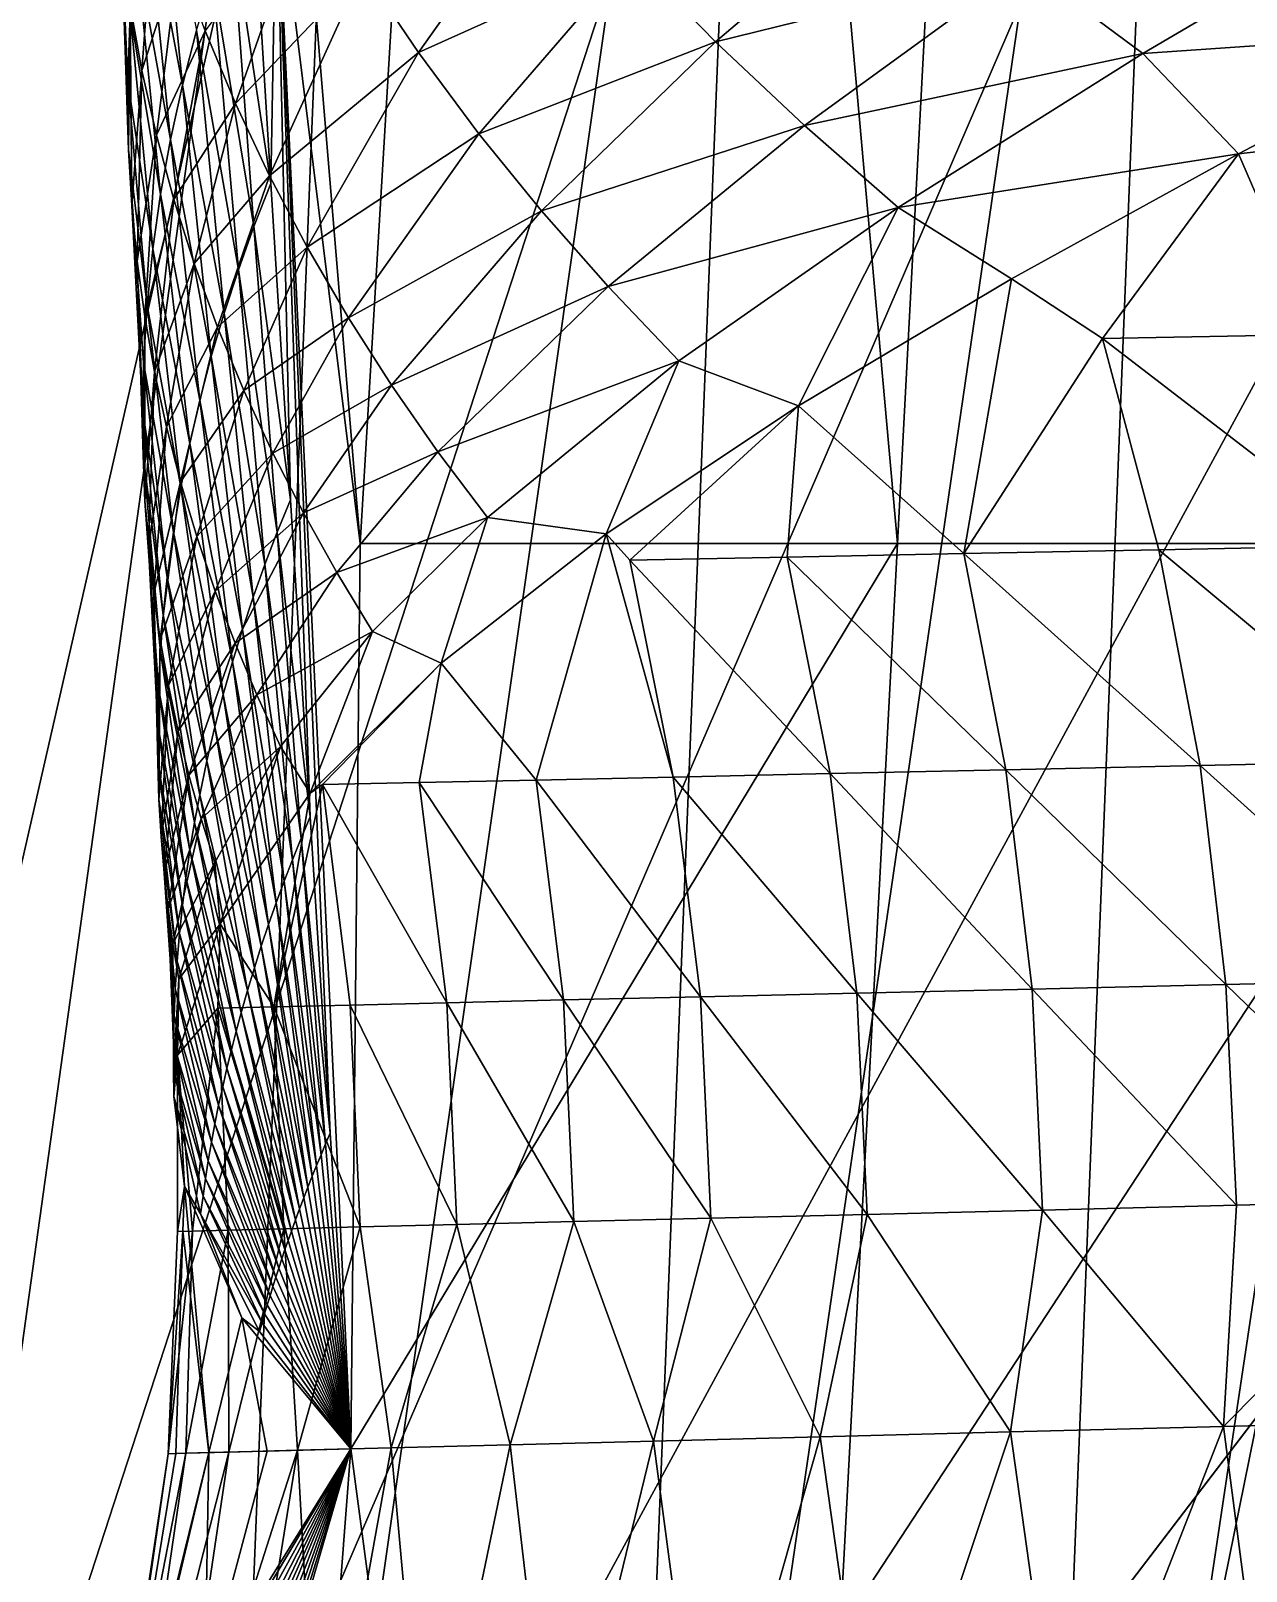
# Model space of a CAD drawing. Extents: x -53 to 3.8, y 0 to 88.2.
# Drawn here: x -45.78 to -44.886, y 12.47 to 13.603 of the extents above; entities that cross this region are included whole.
import ezdxf

# ---------------------------------------------------------------- set-up
doc = ezdxf.new("R2010")
doc.units = 0

msp = doc.modelspace()

# ---------------------------------------------------------------- linework, layer by layer
for points in [[(-45.38, 15.8717, 10.8239), (-45.5381, 13.2264, 11.0526), (-45.6277, 14.3007, 10.2354)], [(-45.5381, 13.2264, 11.0526), (-45.38, 15.8717, 10.8239), (-45.1428, 13.2264, 12.8948)], [(-45.1428, 13.2264, 12.8948), (-45.38, 15.8717, 10.8239), (-45.0031, 15.8717, 12.6278)], [(-45.0031, 15.8717, 12.6278), (-44.7475, 13.2264, 14.7369), (-45.1428, 13.2264, 12.8948)], [(-44.6262, 15.8717, 14.4318), (-44.7475, 13.2264, 14.7369), (-45.0031, 15.8717, 12.6278)], [(-45.9621, 15.7213), (-45.6309, 15.462), (-46.4943, 10.7043)], [(-46.4943, 10.7043), (-45.6309, 15.462), (-46.3078, 10.7126)], [(-45.6309, 15.462), (-45.2739, 15.2377), (-46.3078, 10.7126)], [(-46.3078, 10.7126), (-45.2739, 15.2377), (-44.8955, 15.051)], [(-44.8955, 15.051), (-44.5001, 14.904), (-46.3078, 10.7126)], [(-44.5001, 14.904), (-44.0915, 14.798), (-46.3078, 10.7126)], [(-46.3078, 10.7126), (-44.0915, 14.798), (-43.6745, 14.734)], [(-43.6745, 14.734), (-43.253, 14.7126), (-46.3078, 10.7126)], [(-46.3078, 10.7126), (-5.90286, 14.7126), (-2.82602, 10.7126)], [(-43.253, 14.7126), (-5.90286, 14.7126), (-46.3078, 10.7126)], [(-45.5379, 14.4258, 23.3155), (-45.9396, 11.5406, 23.282), (-45.6534, 11.5406, 23.7551)], [(-45.8242, 14.4258, 22.8472), (-45.9396, 11.5406, 23.282), (-45.5379, 14.4258, 23.3155)], [(-45.6534, 11.5406, 23.7551), (-45.2414, 14.4258, 23.7774), (-45.5379, 14.4258, 23.3155)], [(-45.3569, 11.5406, 24.2219), (-45.2414, 14.4258, 23.7774), (-45.6534, 11.5406, 23.7551)], [(-45.3569, 11.5406, 24.2219), (-44.9348, 14.4258, 24.2327), (-45.2414, 14.4258, 23.7774)], [(-45.0502, 11.5406, 24.682), (-44.9348, 14.4258, 24.2327), (-45.3569, 11.5406, 24.2219)], [(-44.6182, 14.4258, 24.6811), (-45.0502, 11.5406, 24.682), (-44.7333, 11.5406, 25.1353)], [(-44.9348, 14.4258, 24.2327), (-45.0502, 11.5406, 24.682), (-44.6182, 14.4258, 24.6811)], [(-45.6277, 14.3007, 10.2354), (-45.5381, 13.2264, 11.0526), (-45.5996, 13.7229, 10.5824)], [(-45.6689, 13.5635, 10.2227), (-45.697, 13.7133, 9.93532), (-45.6885, 13.7618, 10.0162)], [(-45.6689, 13.5635, 10.2227), (-45.6885, 13.7618, 10.0162), (-45.6585, 13.6036, 10.2904)], [(-45.709, 13.5662, 9.68855), (-45.7186, 13.7287, 9.43265), (-45.7072, 13.6165, 9.77304)], [(-45.7137, 13.67, 9.33532), (-45.7186, 13.7287, 9.43265), (-45.709, 13.5662, 9.68855)], [(-45.6181, 13.7234, 10.492), (-45.6038, 13.4912, 10.6463), (-45.6331, 13.6835, 10.4251)], [(-45.6038, 13.4912, 10.6463), (-45.6181, 13.7234, 10.492), (-45.5996, 13.7229, 10.5824)], [(-45.5894, 13.2584, 10.8002), (-45.6038, 13.4912, 10.6463), (-45.5996, 13.7229, 10.5824)], [(-45.5996, 13.7229, 10.5824), (-45.5381, 13.2264, 11.0526), (-45.5449, 12.5604, 11.2628)], [(-45.5601, 12.7927, 11.1081), (-45.5996, 13.7229, 10.5824), (-45.5449, 12.5604, 11.2628)], [(-45.5749, 13.0254, 10.954), (-45.5996, 13.7229, 10.5824), (-45.5601, 12.7927, 11.1081)], [(-45.5894, 13.2584, 10.8002), (-45.5996, 13.7229, 10.5824), (-45.5749, 13.0254, 10.954)], [(-45.4952, 13.5874, 8.0117), (-45.3979, 13.7251, 7.59289), (-45.5362, 13.6481, 8.10901)], [(-45.4952, 13.5874, 8.0117), (-45.3381, 13.6583, 7.48875), (-45.3979, 13.7251, 7.59289)], [(-45.6885, 13.7116, 8.89258), (-45.7073, 13.622, 9.2557), (-45.6987, 13.5743, 9.1762)], [(-45.6777, 13.5234, 10.1549), (-45.7032, 13.6649, 9.85426), (-45.697, 13.7133, 9.93532)], [(-45.6885, 13.7116, 8.89258), (-45.6987, 13.5743, 9.1762), (-45.6717, 13.6574, 8.80381)], [(-45.6777, 13.5234, 10.1549), (-45.697, 13.7133, 9.93532), (-45.6689, 13.5635, 10.2227)], [(-45.6298, 13.55, 8.62745), (-45.5736, 13.7095, 8.20727), (-45.6521, 13.6035, 8.71542)], [(-45.5362, 13.6481, 8.10901), (-45.5736, 13.7095, 8.20727), (-45.6298, 13.55, 8.62745)], [(-45.2766, 13.5953, 7.39021), (-45.132, 13.7182, 6.97404), (-45.3381, 13.6583, 7.48875)], [(-45.2766, 13.5953, 7.39021), (-45.0493, 13.6515, 6.87274), (-45.132, 13.7182, 6.97404)], [(-44.9622, 13.5868, 6.77385), (-44.7755, 13.6967, 6.38658), (-45.0493, 13.6515, 6.87274)], [(-44.9622, 13.5868, 6.77385), (-44.7198, 13.6034, 6.3877), (-44.7755, 13.6967, 6.38658)], [(-45.6162, 13.4594, 10.5925), (-45.6466, 13.6436, 10.3579), (-45.6331, 13.6835, 10.4251)], [(-45.6331, 13.6835, 10.4251), (-45.6038, 13.4912, 10.6463), (-45.6162, 13.4594, 10.5925)], [(-45.7084, 13.516, 9.60399), (-45.7137, 13.67, 9.33532), (-45.709, 13.5662, 9.68855)], [(-45.7073, 13.622, 9.2557), (-45.7137, 13.67, 9.33532), (-45.7084, 13.516, 9.60399)], [(-45.6849, 13.4832, 10.0868), (-45.7072, 13.6165, 9.77304), (-45.7032, 13.6649, 9.85426)], [(-45.6849, 13.4832, 10.0868), (-45.7032, 13.6649, 9.85426), (-45.6777, 13.5234, 10.1549)], [(-45.6717, 13.6574, 8.80381), (-45.6987, 13.5743, 9.1762), (-45.688, 13.5267, 9.09686)], [(-45.6717, 13.6574, 8.80381), (-45.688, 13.5267, 9.09686), (-45.6521, 13.6035, 8.71542)], [(-45.4508, 13.5277, 7.91544), (-45.3381, 13.6583, 7.48875), (-45.4952, 13.5874, 8.0117)], [(-45.4508, 13.5277, 7.91544), (-45.2766, 13.5953, 7.39021), (-45.3381, 13.6583, 7.48875)], [(-45.6277, 13.4276, 10.5385), (-45.6585, 13.6036, 10.2904), (-45.6466, 13.6436, 10.3579)], [(-45.6277, 13.4276, 10.5385), (-45.6466, 13.6436, 10.3579), (-45.6162, 13.4594, 10.5925)], [(-45.6048, 13.4969, 8.53999), (-45.5362, 13.6481, 8.10901), (-45.6298, 13.55, 8.62745)], [(-45.4952, 13.5874, 8.0117), (-45.5362, 13.6481, 8.10901), (-45.6048, 13.4969, 8.53999)], [(-45.2113, 13.5337, 7.29333), (-45.0493, 13.6515, 6.87274), (-45.2766, 13.5953, 7.39021)], [(-45.2113, 13.5337, 7.29333), (-44.9622, 13.5868, 6.77385), (-45.0493, 13.6515, 6.87274)], [(-45.7061, 13.475, 9.53476), (-45.7073, 13.622, 9.2557), (-45.7084, 13.516, 9.60399)], [(-45.6987, 13.5743, 9.1762), (-45.7073, 13.622, 9.2557), (-45.7061, 13.475, 9.53476)], [(-45.6906, 13.4431, 10.0187), (-45.709, 13.5662, 9.68855), (-45.7072, 13.6165, 9.77304)], [(-45.6906, 13.4431, 10.0187), (-45.7072, 13.6165, 9.77304), (-45.6849, 13.4832, 10.0868)], [(-45.6521, 13.6035, 8.71542), (-45.688, 13.5267, 9.09686), (-45.6751, 13.4794, 9.01771)], [(-45.6521, 13.6035, 8.71542), (-45.6751, 13.4794, 9.01771), (-45.6298, 13.55, 8.62745)], [(-45.6381, 13.3957, 10.4844), (-45.6689, 13.5635, 10.2227), (-45.6585, 13.6036, 10.2904)], [(-45.6381, 13.3957, 10.4844), (-45.6585, 13.6036, 10.2904), (-45.6277, 13.4276, 10.5385)], [(-44.8919, 13.5129, 6.72018), (-44.7198, 13.6034, 6.3877), (-44.9622, 13.5868, 6.77385)], [(-44.7198, 13.6034, 6.3877), (-44.8919, 13.5129, 6.72018), (-44.7127, 13.5335, 6.43578)], [(-45.5771, 13.4444, 8.45308), (-45.4952, 13.5874, 8.0117), (-45.6048, 13.4969, 8.53999)], [(-45.4508, 13.5277, 7.91544), (-45.4952, 13.5874, 8.0117), (-45.5771, 13.4444, 8.45308)], [(-45.4048, 13.4711, 7.82396), (-45.2766, 13.5953, 7.39021), (-45.4508, 13.5277, 7.91544)], [(-45.4048, 13.4711, 7.82396), (-45.2113, 13.5337, 7.29333), (-45.2766, 13.5953, 7.39021)], [(-45.1422, 13.4736, 7.19821), (-44.9622, 13.5868, 6.77385), (-45.2113, 13.5337, 7.29333)], [(-45.1422, 13.4736, 7.19821), (-44.8919, 13.5129, 6.72018), (-44.9622, 13.5868, 6.77385)], [(-45.7021, 13.4341, 9.46554), (-45.6987, 13.5743, 9.1762), (-45.7061, 13.475, 9.53476)], [(-45.688, 13.5267, 9.09686), (-45.6987, 13.5743, 9.1762), (-45.7021, 13.4341, 9.46554)], [(-45.6948, 13.4013, 9.94769), (-45.7084, 13.516, 9.60399), (-45.709, 13.5662, 9.68855)], [(-45.6948, 13.4013, 9.94769), (-45.709, 13.5662, 9.68855), (-45.6906, 13.4431, 10.0187)], [(-45.6476, 13.3638, 10.4301), (-45.6777, 13.5234, 10.1549), (-45.6689, 13.5635, 10.2227)], [(-45.6476, 13.3638, 10.4301), (-45.6689, 13.5635, 10.2227), (-45.6381, 13.3957, 10.4844)], [(-45.6298, 13.55, 8.62745), (-45.6751, 13.4794, 9.01771), (-45.6601, 13.4323, 8.93882)], [(-45.6298, 13.55, 8.62745), (-45.6601, 13.4323, 8.93882), (-45.6048, 13.4969, 8.53999)], [(-45.3557, 13.4154, 7.73361), (-45.2113, 13.5337, 7.29333), (-45.4048, 13.4711, 7.82396)], [(-45.3557, 13.4154, 7.73361), (-45.1422, 13.4736, 7.19821), (-45.2113, 13.5337, 7.29333)], [(-44.7127, 13.5335, 6.43578), (-44.8919, 13.5129, 6.72018), (-44.8342, 13.38, 6.72714)], [(-45.6966, 13.3933, 9.39638), (-45.688, 13.5267, 9.09686), (-45.7021, 13.4341, 9.46554)], [(-45.6751, 13.4794, 9.01771), (-45.688, 13.5267, 9.09686), (-45.6966, 13.3933, 9.39638)], [(-45.656, 13.3318, 10.3756), (-45.6849, 13.4832, 10.0868), (-45.6777, 13.5234, 10.1549)], [(-45.656, 13.3318, 10.3756), (-45.6777, 13.5234, 10.1549), (-45.6476, 13.3638, 10.4301)], [(-45.5467, 13.3923, 8.36679), (-45.4508, 13.5277, 7.91544), (-45.5771, 13.4444, 8.45308)], [(-45.4048, 13.4711, 7.82396), (-45.4508, 13.5277, 7.91544), (-45.5467, 13.3923, 8.36679)], [(-45.6974, 13.3596, 9.87663), (-45.7061, 13.475, 9.53476), (-45.7084, 13.516, 9.60399)], [(-45.6974, 13.3596, 9.87663), (-45.7084, 13.516, 9.60399), (-45.6948, 13.4013, 9.94769)], [(-45.0588, 13.4209, 7.08048), (-44.8919, 13.5129, 6.72018), (-45.1422, 13.4736, 7.19821)], [(-44.992, 13.3772, 6.99156), (-44.8919, 13.5129, 6.72018), (-45.0588, 13.4209, 7.08048)], [(-44.8919, 13.5129, 6.72018), (-44.992, 13.3772, 6.99156), (-44.8342, 13.38, 6.72714)], [(-45.6048, 13.4969, 8.53999), (-45.6601, 13.4323, 8.93882), (-45.643, 13.3855, 8.86021)], [(-45.6048, 13.4969, 8.53999), (-45.643, 13.3855, 8.86021), (-45.5771, 13.4444, 8.45308)], [(-45.6635, 13.2998, 10.321), (-45.6906, 13.4431, 10.0187), (-45.6849, 13.4832, 10.0868)], [(-45.6635, 13.2998, 10.321), (-45.6849, 13.4832, 10.0868), (-45.656, 13.3318, 10.3756)], [(-45.6162, 13.4594, 10.5925), (-45.6038, 13.4912, 10.6463), (-45.5894, 13.2584, 10.8002)], [(-45.6982, 13.3255, 9.81839), (-45.7021, 13.4341, 9.46554), (-45.7061, 13.475, 9.53476)], [(-45.6982, 13.3255, 9.81839), (-45.7061, 13.475, 9.53476), (-45.6974, 13.3596, 9.87663)], [(-45.6894, 13.3526, 9.3273), (-45.6751, 13.4794, 9.01771), (-45.6966, 13.3933, 9.39638)], [(-45.6601, 13.4323, 8.93882), (-45.6751, 13.4794, 9.01771), (-45.6894, 13.3526, 9.3273)], [(-45.3036, 13.3607, 7.64446), (-45.1422, 13.4736, 7.19821), (-45.3557, 13.4154, 7.73361)], [(-45.3036, 13.3607, 7.64446), (-45.2155, 13.3277, 7.46739), (-45.1422, 13.4736, 7.19821)], [(-45.2155, 13.3277, 7.46739), (-45.0588, 13.4209, 7.08048), (-45.1422, 13.4736, 7.19821)], [(-45.5151, 13.3428, 8.28447), (-45.4048, 13.4711, 7.82396), (-45.5467, 13.3923, 8.36679)], [(-45.3557, 13.4154, 7.73361), (-45.4048, 13.4711, 7.82396), (-45.5151, 13.3428, 8.28447)], [(-45.6277, 13.4276, 10.5385), (-45.6162, 13.4594, 10.5925), (-45.5991, 13.2346, 10.7598)], [(-45.5991, 13.2346, 10.7598), (-45.6162, 13.4594, 10.5925), (-45.5894, 13.2584, 10.8002)], [(-45.6699, 13.2678, 10.2663), (-45.6948, 13.4013, 9.94769), (-45.6906, 13.4431, 10.0187)], [(-45.6699, 13.2678, 10.2663), (-45.6906, 13.4431, 10.0187), (-45.6635, 13.2998, 10.321)], [(-45.5771, 13.4444, 8.45308), (-45.643, 13.3855, 8.86021), (-45.6237, 13.339, 8.78194)], [(-45.5771, 13.4444, 8.45308), (-45.6237, 13.339, 8.78194), (-45.5467, 13.3923, 8.36679)], [(-45.6978, 13.2914, 9.76014), (-45.6966, 13.3933, 9.39638), (-45.7021, 13.4341, 9.46554)], [(-45.6978, 13.2914, 9.76014), (-45.7021, 13.4341, 9.46554), (-45.6982, 13.3255, 9.81839)], [(-45.6806, 13.3121, 9.25833), (-45.6601, 13.4323, 8.93882), (-45.6894, 13.3526, 9.3273)], [(-45.643, 13.3855, 8.86021), (-45.6601, 13.4323, 8.93882), (-45.6806, 13.3121, 9.25833)], [(-45.6381, 13.3957, 10.4844), (-45.6277, 13.4276, 10.5385), (-45.6081, 13.2108, 10.7193)], [(-45.6081, 13.2108, 10.7193), (-45.6277, 13.4276, 10.5385), (-45.5991, 13.2346, 10.7598)], [(-45.481, 13.2938, 8.20284), (-45.3557, 13.4154, 7.73361), (-45.5151, 13.3428, 8.28447)], [(-45.3036, 13.3607, 7.64446), (-45.3557, 13.4154, 7.73361), (-45.481, 13.2938, 8.20284)], [(-45.0941, 13.2189, 7.28476), (-45.0588, 13.4209, 7.08048), (-45.2155, 13.3277, 7.46739)], [(-44.992, 13.3772, 6.99156), (-45.0588, 13.4209, 7.08048), (-45.0941, 13.2189, 7.28476)], [(-45.6964, 13.2574, 9.70187), (-45.6966, 13.3933, 9.39638), (-45.6978, 13.2914, 9.76014)], [(-45.6755, 13.2346, 10.2093), (-45.6974, 13.3596, 9.87663), (-45.6948, 13.4013, 9.94769)], [(-45.6964, 13.2574, 9.70187), (-45.6894, 13.3526, 9.3273), (-45.6966, 13.3933, 9.39638)], [(-45.6755, 13.2346, 10.2093), (-45.6948, 13.4013, 9.94769), (-45.6699, 13.2678, 10.2663)], [(-45.6476, 13.3638, 10.4301), (-45.6381, 13.3957, 10.4844), (-45.6167, 13.187, 10.6786)], [(-45.6167, 13.187, 10.6786), (-45.6381, 13.3957, 10.4844), (-45.6081, 13.2108, 10.7193)], [(-45.5467, 13.3923, 8.36679), (-45.6237, 13.339, 8.78194), (-45.6023, 13.2928, 8.70405)], [(-45.5467, 13.3923, 8.36679), (-45.6023, 13.2928, 8.70405), (-45.5151, 13.3428, 8.28447)], [(-45.6703, 13.2717, 9.18949), (-45.643, 13.3855, 8.86021), (-45.6806, 13.3121, 9.25833)], [(-45.6237, 13.339, 8.78194), (-45.643, 13.3855, 8.86021), (-45.6703, 13.2717, 9.18949)], [(-44.9506, 13.2218, 7.0151), (-44.992, 13.3772, 6.99156), (-45.0941, 13.2189, 7.28476)], [(-44.8342, 13.38, 6.72714), (-44.992, 13.3772, 6.99156), (-44.7938, 13.2249, 6.75284)], [(-44.992, 13.3772, 6.99156), (-44.9506, 13.2218, 7.0151), (-44.7938, 13.2249, 6.75284)], [(-45.68, 13.2013, 10.1523), (-45.6982, 13.3255, 9.81839), (-45.6974, 13.3596, 9.87663)], [(-45.68, 13.2013, 10.1523), (-45.6974, 13.3596, 9.87663), (-45.6755, 13.2346, 10.2093)], [(-45.656, 13.3318, 10.3756), (-45.6476, 13.3638, 10.4301), (-45.6246, 13.1631, 10.6379)], [(-45.6246, 13.1631, 10.6379), (-45.6476, 13.3638, 10.4301), (-45.6167, 13.187, 10.6786)], [(-45.4445, 13.2454, 8.12194), (-45.3036, 13.3607, 7.64446), (-45.481, 13.2938, 8.20284)], [(-45.4445, 13.2454, 8.12194), (-45.3571, 13.2335, 7.87968), (-45.3036, 13.3607, 7.64446)], [(-45.3571, 13.2335, 7.87968), (-45.2155, 13.3277, 7.46739), (-45.3036, 13.3607, 7.64446)], [(-45.6938, 13.2234, 9.64361), (-45.6894, 13.3526, 9.3273), (-45.6964, 13.2574, 9.70187)], [(-45.6938, 13.2234, 9.64361), (-45.6806, 13.3121, 9.25833), (-45.6894, 13.3526, 9.3273)], [(-45.6583, 13.2314, 9.12082), (-45.6237, 13.339, 8.78194), (-45.6703, 13.2717, 9.18949)], [(-45.6023, 13.2928, 8.70405), (-45.6237, 13.339, 8.78194), (-45.6583, 13.2314, 9.12082)], [(-45.5151, 13.3428, 8.28447), (-45.6023, 13.2928, 8.70405), (-45.5797, 13.2488, 8.62956)], [(-45.5151, 13.3428, 8.28447), (-45.5797, 13.2488, 8.62956), (-45.481, 13.2938, 8.20284)], [(-45.6829, 13.174, 10.1055), (-45.6978, 13.2914, 9.76014), (-45.6982, 13.3255, 9.81839)], [(-45.6829, 13.174, 10.1055), (-45.6982, 13.3255, 9.81839), (-45.68, 13.2013, 10.1523)], [(-45.6635, 13.2998, 10.321), (-45.656, 13.3318, 10.3756), (-45.632, 13.1392, 10.5971)], [(-45.632, 13.1392, 10.5971), (-45.656, 13.3318, 10.3756), (-45.6246, 13.1631, 10.6379)], [(-45.2155, 13.3277, 7.46739), (-45.3571, 13.2335, 7.87968), (-45.3397, 13.214, 7.84368)], [(-45.224, 13.2163, 7.56117), (-45.2155, 13.3277, 7.46739), (-45.3397, 13.214, 7.84368)], [(-45.0941, 13.2189, 7.28476), (-45.2155, 13.3277, 7.46739), (-45.224, 13.2163, 7.56117)], [(-45.69, 13.1895, 9.58537), (-45.6806, 13.3121, 9.25833), (-45.6938, 13.2234, 9.64361)], [(-45.69, 13.1895, 9.58537), (-45.6703, 13.2717, 9.18949), (-45.6806, 13.3121, 9.25833)], [(-45.685, 13.1468, 10.0587), (-45.6964, 13.2574, 9.70187), (-45.6978, 13.2914, 9.76014)], [(-45.685, 13.1468, 10.0587), (-45.6978, 13.2914, 9.76014), (-45.6829, 13.174, 10.1055)], [(-45.6699, 13.2678, 10.2663), (-45.6635, 13.2998, 10.321), (-45.6388, 13.1153, 10.5562)], [(-45.6388, 13.1153, 10.5562), (-45.6635, 13.2998, 10.321), (-45.632, 13.1392, 10.5971)], [(-45.6447, 13.1914, 9.05235), (-45.6023, 13.2928, 8.70405), (-45.6583, 13.2314, 9.12082)], [(-45.5797, 13.2488, 8.62956), (-45.6023, 13.2928, 8.70405), (-45.6447, 13.1914, 9.05235)], [(-45.481, 13.2938, 8.20284), (-45.5797, 13.2488, 8.62956), (-45.5553, 13.2051, 8.55549)], [(-45.481, 13.2938, 8.20284), (-45.5553, 13.2051, 8.55549), (-45.4445, 13.2454, 8.12194)], [(-45.6852, 13.1557, 9.52717), (-45.6703, 13.2717, 9.18949), (-45.69, 13.1895, 9.58537)], [(-45.6852, 13.1557, 9.52717), (-45.6583, 13.2314, 9.12082), (-45.6703, 13.2717, 9.18949)], [(-45.6755, 13.2346, 10.2093), (-45.6699, 13.2678, 10.2663), (-45.645, 13.0914, 10.5152)], [(-45.645, 13.0914, 10.5152), (-45.6699, 13.2678, 10.2663), (-45.6388, 13.1153, 10.5562)], [(-45.6864, 13.1196, 10.0119), (-45.6938, 13.2234, 9.64361), (-45.6964, 13.2574, 9.70187)], [(-45.6864, 13.1196, 10.0119), (-45.6964, 13.2574, 9.70187), (-45.685, 13.1468, 10.0587)], [(-45.5894, 13.2584, 10.8002), (-45.5749, 13.0254, 10.954), (-45.5991, 13.2346, 10.7598)], [(-45.6301, 13.1531, 8.98672), (-45.5797, 13.2488, 8.62956), (-45.6447, 13.1914, 9.05235)], [(-45.5553, 13.2051, 8.55549), (-45.5797, 13.2488, 8.62956), (-45.6301, 13.1531, 8.98672)], [(-45.4445, 13.2454, 8.12194), (-45.5553, 13.2051, 8.55549), (-45.5289, 13.1617, 8.48188)], [(-45.5289, 13.1617, 8.48188), (-45.4785, 13.1384, 8.31615), (-45.4445, 13.2454, 8.12194)], [(-45.4785, 13.1384, 8.31615), (-45.3571, 13.2335, 7.87968), (-45.4445, 13.2454, 8.12194)], [(-45.68, 13.2013, 10.1523), (-45.6755, 13.2346, 10.2093), (-45.6509, 13.0665, 10.4725)], [(-45.6509, 13.0665, 10.4725), (-45.6755, 13.2346, 10.2093), (-45.645, 13.0914, 10.5152)], [(-45.6081, 13.2108, 10.7193), (-45.5991, 13.2346, 10.7598), (-45.5815, 13.0096, 10.9271)], [(-45.5991, 13.2346, 10.7598), (-45.5749, 13.0254, 10.954), (-45.5815, 13.0096, 10.9271)], [(-45.4086, 13.0524, 8.1422), (-45.3571, 13.2335, 7.87968), (-45.4785, 13.1384, 8.31615)], [(-45.3077, 13.0546, 7.85593), (-45.3571, 13.2335, 7.87968), (-45.4086, 13.0524, 8.1422)], [(-45.3397, 13.214, 7.84368), (-45.3571, 13.2335, 7.87968), (-45.3077, 13.0546, 7.85593)], [(-45.687, 13.0924, 9.965), (-45.69, 13.1895, 9.58537), (-45.6938, 13.2234, 9.64361)], [(-45.687, 13.0924, 9.965), (-45.6938, 13.2234, 9.64361), (-45.6864, 13.1196, 10.0119)], [(-45.6792, 13.1219, 9.46903), (-45.6583, 13.2314, 9.12082), (-45.6852, 13.1557, 9.52717)], [(-45.6792, 13.1219, 9.46903), (-45.6447, 13.1914, 9.05235), (-45.6583, 13.2314, 9.12082)], [(-45.1428, 13.2264, 12.8948), (-45.2821, 10.5895, 13.1608), (-45.5449, 12.5604, 11.2628)], [(-45.5449, 12.5604, 11.2628), (-45.5381, 13.2264, 11.0526), (-45.1428, 13.2264, 12.8948)], [(-44.7475, 13.2264, 14.7369), (-45.2821, 10.5895, 13.1608), (-45.1428, 13.2264, 12.8948)], [(-44.8687, 10.5856, 15.0414), (-45.2821, 10.5895, 13.1608), (-44.7475, 13.2264, 14.7369)], [(-44.7938, 13.2249, 6.75284), (-44.9506, 13.2218, 7.0151), (-44.7642, 13.0664, 6.77169)], [(-45.6081, 13.2108, 10.7193), (-45.5879, 12.9938, 10.9002), (-45.6167, 13.187, 10.6786)], [(-45.5815, 13.0096, 10.9271), (-45.5879, 12.9938, 10.9002), (-45.6081, 13.2108, 10.7193)], [(-45.224, 13.2163, 7.56117), (-45.3397, 13.214, 7.84368), (-45.1924, 13.0571, 7.57509)], [(-45.1924, 13.0571, 7.57509), (-45.3397, 13.214, 7.84368), (-45.3077, 13.0546, 7.85593)], [(-45.0631, 13.0599, 7.30034), (-45.0941, 13.2189, 7.28476), (-45.224, 13.2163, 7.56117)], [(-45.0631, 13.0599, 7.30034), (-45.224, 13.2163, 7.56117), (-45.1924, 13.0571, 7.57509)], [(-45.0941, 13.2189, 7.28476), (-44.9202, 13.063, 7.03232), (-44.9506, 13.2218, 7.0151)], [(-44.9202, 13.063, 7.03232), (-45.0941, 13.2189, 7.28476), (-45.0631, 13.0599, 7.30034)], [(-44.9506, 13.2218, 7.0151), (-44.9202, 13.063, 7.03232), (-44.7642, 13.0664, 6.77169)], [(-45.6829, 13.174, 10.1055), (-45.68, 13.2013, 10.1523), (-45.6561, 13.0416, 10.4298)], [(-45.6561, 13.0416, 10.4298), (-45.68, 13.2013, 10.1523), (-45.6509, 13.0665, 10.4725)], [(-45.6141, 13.115, 8.92131), (-45.5553, 13.2051, 8.55549), (-45.6301, 13.1531, 8.98672)], [(-45.5289, 13.1617, 8.48188), (-45.5553, 13.2051, 8.55549), (-45.6141, 13.115, 8.92131)], [(-45.687, 13.0652, 9.91811), (-45.6852, 13.1557, 9.52717), (-45.69, 13.1895, 9.58537)], [(-45.687, 13.0652, 9.91811), (-45.69, 13.1895, 9.58537), (-45.687, 13.0924, 9.965)], [(-45.672, 13.0883, 9.41096), (-45.6447, 13.1914, 9.05235), (-45.6792, 13.1219, 9.46903)], [(-45.672, 13.0883, 9.41096), (-45.6301, 13.1531, 8.98672), (-45.6447, 13.1914, 9.05235)], [(-45.6167, 13.187, 10.6786), (-45.594, 12.9779, 10.8732), (-45.6246, 13.1631, 10.6379)], [(-45.5879, 12.9938, 10.9002), (-45.594, 12.9779, 10.8732), (-45.6167, 13.187, 10.6786)], [(-45.685, 13.1468, 10.0587), (-45.6829, 13.174, 10.1055), (-45.6599, 13.0212, 10.3948)], [(-45.6599, 13.0212, 10.3948), (-45.6829, 13.174, 10.1055), (-45.6561, 13.0416, 10.4298)], [(-45.6862, 13.038, 9.87122), (-45.6852, 13.1557, 9.52717), (-45.687, 13.0652, 9.91811)], [(-45.6862, 13.038, 9.87122), (-45.6792, 13.1219, 9.46903), (-45.6852, 13.1557, 9.52717)], [(-45.6246, 13.1631, 10.6379), (-45.5999, 12.962, 10.8461), (-45.632, 13.1392, 10.5971)], [(-45.594, 12.9779, 10.8732), (-45.5999, 12.962, 10.8461), (-45.6246, 13.1631, 10.6379)], [(-45.5966, 13.0771, 8.85617), (-45.5289, 13.1617, 8.48188), (-45.6141, 13.115, 8.92131)], [(-45.5966, 13.0771, 8.85617), (-45.5749, 13.0427, 8.77557), (-45.5289, 13.1617, 8.48188)], [(-45.5749, 13.0427, 8.77557), (-45.4785, 13.1384, 8.31615), (-45.5289, 13.1617, 8.48188)], [(-45.6864, 13.1196, 10.0119), (-45.685, 13.1468, 10.0587), (-45.6633, 13.0008, 10.3597)], [(-45.6633, 13.0008, 10.3597), (-45.685, 13.1468, 10.0587), (-45.6599, 13.0212, 10.3948)], [(-45.6641, 13.056, 9.35522), (-45.6301, 13.1531, 8.98672), (-45.672, 13.0883, 9.41096)], [(-45.6641, 13.056, 9.35522), (-45.6141, 13.115, 8.92131), (-45.6301, 13.1531, 8.98672)], [(-45.632, 13.1392, 10.5971), (-45.6055, 12.9461, 10.819), (-45.6388, 13.1153, 10.5562)], [(-45.5999, 12.962, 10.8461), (-45.6055, 12.9461, 10.819), (-45.632, 13.1392, 10.5971)], [(-45.4785, 13.1384, 8.31615), (-45.5749, 13.0427, 8.77557), (-45.5659, 13.049, 8.72818)], [(-45.4947, 13.0505, 8.43322), (-45.4785, 13.1384, 8.31615), (-45.5659, 13.049, 8.72818)], [(-45.4086, 13.0524, 8.1422), (-45.4785, 13.1384, 8.31615), (-45.4947, 13.0505, 8.43322)], [(-45.6846, 13.0109, 9.82432), (-45.6792, 13.1219, 9.46903), (-45.6862, 13.038, 9.87122)], [(-45.6846, 13.0109, 9.82432), (-45.672, 13.0883, 9.41096), (-45.6792, 13.1219, 9.46903)], [(-45.687, 13.0924, 9.965), (-45.6864, 13.1196, 10.0119), (-45.6663, 12.9804, 10.3246)], [(-45.6663, 12.9804, 10.3246), (-45.6864, 13.1196, 10.0119), (-45.6633, 13.0008, 10.3597)], [(-45.6551, 13.0239, 9.29957), (-45.6141, 13.115, 8.92131), (-45.6641, 13.056, 9.35522)], [(-45.6551, 13.0239, 9.29957), (-45.5966, 13.0771, 8.85617), (-45.6141, 13.115, 8.92131)], [(-45.6388, 13.1153, 10.5562), (-45.6108, 12.9302, 10.7919), (-45.645, 13.0914, 10.5152)], [(-45.6055, 12.9461, 10.819), (-45.6108, 12.9302, 10.7919), (-45.6388, 13.1153, 10.5562)], [(-45.6689, 12.96, 10.2894), (-45.687, 13.0924, 9.965), (-45.6663, 12.9804, 10.3246)], [(-45.687, 13.0652, 9.91811), (-45.687, 13.0924, 9.965), (-45.6689, 12.96, 10.2894)], [(-45.6823, 12.9838, 9.77744), (-45.672, 13.0883, 9.41096), (-45.6846, 13.0109, 9.82432)], [(-45.6823, 12.9838, 9.77744), (-45.6641, 13.056, 9.35522), (-45.672, 13.0883, 9.41096)], [(-45.645, 13.0914, 10.5152), (-45.6159, 12.9143, 10.7647), (-45.6509, 13.0665, 10.4725)], [(-45.6108, 12.9302, 10.7919), (-45.6159, 12.9143, 10.7647), (-45.645, 13.0914, 10.5152)], [(-45.6451, 12.9918, 9.24403), (-45.5966, 13.0771, 8.85617), (-45.6551, 13.0239, 9.29957)], [(-45.6451, 12.9918, 9.24403), (-45.6412, 12.9465, 9.25653), (-45.5966, 13.0771, 8.85617)], [(-45.6412, 12.9465, 9.25653), (-45.5749, 13.0427, 8.77557), (-45.5966, 13.0771, 8.85617)], [(-45.6711, 12.9396, 10.2543), (-45.687, 13.0652, 9.91811), (-45.6689, 12.96, 10.2894)], [(-45.6862, 13.038, 9.87122), (-45.687, 13.0652, 9.91811), (-45.6711, 12.9396, 10.2543)], [(-45.6509, 13.0665, 10.4725), (-45.6209, 12.8977, 10.7364), (-45.6561, 13.0416, 10.4298)], [(-45.6159, 12.9143, 10.7647), (-45.6209, 12.8977, 10.7364), (-45.6509, 13.0665, 10.4725)], [(-44.7642, 13.0664, 6.77169), (-44.9202, 13.063, 7.03232), (-44.7454, 12.9056, 6.78362)], [(-45.6794, 12.9578, 9.73237), (-45.6641, 13.056, 9.35522), (-45.6823, 12.9838, 9.77744)], [(-45.6794, 12.9578, 9.73237), (-45.6551, 13.0239, 9.29957), (-45.6641, 13.056, 9.35522)], [(-45.3885, 12.8906, 8.14874), (-45.4086, 13.0524, 8.1422), (-45.4947, 13.0505, 8.43322)], [(-45.2878, 12.8929, 7.86354), (-45.3077, 13.0546, 7.85593), (-45.4086, 13.0524, 8.1422)], [(-45.2878, 12.8929, 7.86354), (-45.4086, 13.0524, 8.1422), (-45.3885, 12.8906, 8.14874)], [(-45.3077, 13.0546, 7.85593), (-45.1727, 12.8956, 7.58377), (-45.1924, 13.0571, 7.57509)], [(-45.1727, 12.8956, 7.58377), (-45.3077, 13.0546, 7.85593), (-45.2878, 12.8929, 7.86354)], [(-45.1924, 13.0571, 7.57509), (-45.0437, 12.8986, 7.3101), (-45.0631, 13.0599, 7.30034)], [(-45.1727, 12.8956, 7.58377), (-45.0437, 12.8986, 7.3101), (-45.1924, 13.0571, 7.57509)], [(-44.9012, 12.902, 7.04317), (-44.9202, 13.063, 7.03232), (-45.0631, 13.0599, 7.30034)], [(-45.0631, 13.0599, 7.30034), (-45.0437, 12.8986, 7.3101), (-44.9012, 12.902, 7.04317)], [(-44.9202, 13.063, 7.03232), (-44.9012, 12.902, 7.04317), (-44.7454, 12.9056, 6.78362)], [(-45.6561, 13.0416, 10.4298), (-45.6257, 12.8812, 10.7081), (-45.6599, 13.0212, 10.3948)], [(-45.6209, 12.8977, 10.7364), (-45.6257, 12.8812, 10.7081), (-45.6561, 13.0416, 10.4298)], [(-45.5749, 13.0427, 8.77557), (-45.6412, 12.9465, 9.25653), (-45.6016, 12.8856, 9.0297)], [(-45.5659, 13.049, 8.72818), (-45.5749, 13.0427, 8.77557), (-45.6016, 12.8856, 9.0297)], [(-45.6016, 12.8856, 9.0297), (-45.5455, 12.8869, 8.7326), (-45.5659, 13.049, 8.72818)], [(-45.4744, 12.8886, 8.43869), (-45.4947, 13.0505, 8.43322), (-45.5659, 13.049, 8.72818)], [(-45.5659, 13.049, 8.72818), (-45.5455, 12.8869, 8.7326), (-45.4744, 12.8886, 8.43869)], [(-45.4744, 12.8886, 8.43869), (-45.3885, 12.8906, 8.14874), (-45.4947, 13.0505, 8.43322)], [(-45.6728, 12.9192, 10.2191), (-45.6862, 13.038, 9.87122), (-45.6711, 12.9396, 10.2543)], [(-45.6846, 13.0109, 9.82432), (-45.6862, 13.038, 9.87122), (-45.6728, 12.9192, 10.2191)], [(-45.6758, 12.9319, 9.68734), (-45.6551, 13.0239, 9.29957), (-45.6794, 12.9578, 9.73237)], [(-45.6758, 12.9319, 9.68734), (-45.6451, 12.9918, 9.24403), (-45.6551, 13.0239, 9.29957)], [(-45.6599, 13.0212, 10.3948), (-45.6293, 12.8676, 10.6849), (-45.6633, 13.0008, 10.3597)], [(-45.6257, 12.8812, 10.7081), (-45.6293, 12.8676, 10.6849), (-45.6599, 13.0212, 10.3948)], [(-45.5815, 13.0096, 10.9271), (-45.5749, 13.0254, 10.954), (-45.5601, 12.7927, 11.1081)], [(-45.6741, 12.8988, 10.1838), (-45.6846, 13.0109, 9.82432), (-45.6728, 12.9192, 10.2191)], [(-45.6823, 12.9838, 9.77744), (-45.6846, 13.0109, 9.82432), (-45.6741, 12.8988, 10.1838)], [(-45.5815, 13.0096, 10.9271), (-45.5635, 12.7847, 11.0947), (-45.5879, 12.9938, 10.9002)], [(-45.5601, 12.7927, 11.1081), (-45.5635, 12.7847, 11.0947), (-45.5815, 13.0096, 10.9271)], [(-45.6633, 13.0008, 10.3597), (-45.6328, 12.854, 10.6616), (-45.6663, 12.9804, 10.3246)], [(-45.6293, 12.8676, 10.6849), (-45.6328, 12.854, 10.6616), (-45.6633, 13.0008, 10.3597)], [(-45.6758, 12.9319, 9.68734), (-45.6716, 12.906, 9.64233), (-45.6451, 12.9918, 9.24403)], [(-45.6716, 12.906, 9.64233), (-45.6412, 12.9465, 9.25653), (-45.6451, 12.9918, 9.24403)], [(-45.5879, 12.9938, 10.9002), (-45.5668, 12.7768, 11.0813), (-45.594, 12.9779, 10.8732)], [(-45.5635, 12.7847, 11.0947), (-45.5668, 12.7768, 11.0813), (-45.5879, 12.9938, 10.9002)], [(-45.675, 12.8784, 10.1486), (-45.6823, 12.9838, 9.77744), (-45.6741, 12.8988, 10.1838)], [(-45.6794, 12.9578, 9.73237), (-45.6823, 12.9838, 9.77744), (-45.675, 12.8784, 10.1486)], [(-45.6663, 12.9804, 10.3246), (-45.6361, 12.8404, 10.6384), (-45.6689, 12.96, 10.2894)], [(-45.6328, 12.854, 10.6616), (-45.6361, 12.8404, 10.6384), (-45.6663, 12.9804, 10.3246)], [(-45.594, 12.9779, 10.8732), (-45.5701, 12.7689, 11.0679), (-45.5999, 12.962, 10.8461)], [(-45.5668, 12.7768, 11.0813), (-45.5701, 12.7689, 11.0679), (-45.594, 12.9779, 10.8732)], [(-45.5999, 12.962, 10.8461), (-45.5733, 12.7609, 11.0545), (-45.6055, 12.9461, 10.819)], [(-45.5701, 12.7689, 11.0679), (-45.5733, 12.7609, 11.0545), (-45.5999, 12.962, 10.8461)], [(-45.6754, 12.8588, 10.1147), (-45.6794, 12.9578, 9.73237), (-45.675, 12.8784, 10.1486)], [(-45.6758, 12.9319, 9.68734), (-45.6794, 12.9578, 9.73237), (-45.6754, 12.8588, 10.1147)], [(-45.6689, 12.96, 10.2894), (-45.6392, 12.8268, 10.6151), (-45.6711, 12.9396, 10.2543)], [(-45.6361, 12.8404, 10.6384), (-45.6392, 12.8268, 10.6151), (-45.6689, 12.96, 10.2894)], [(-45.6711, 12.9396, 10.2543), (-45.6422, 12.8132, 10.5918), (-45.6728, 12.9192, 10.2191)], [(-45.6716, 12.906, 9.64233), (-45.6725, 12.8501, 9.75297), (-45.6412, 12.9465, 9.25653)], [(-45.6412, 12.9465, 9.25653), (-45.6725, 12.8501, 9.75297), (-45.6428, 12.8846, 9.32923)], [(-45.6392, 12.8268, 10.6151), (-45.6422, 12.8132, 10.5918), (-45.6711, 12.9396, 10.2543)], [(-45.6016, 12.8856, 9.0297), (-45.6412, 12.9465, 9.25653), (-45.6428, 12.8846, 9.32923)], [(-45.6055, 12.9461, 10.819), (-45.5765, 12.753, 11.0411), (-45.6108, 12.9302, 10.7919)], [(-45.5733, 12.7609, 11.0545), (-45.5765, 12.753, 11.0411), (-45.6055, 12.9461, 10.819)], [(-45.6755, 12.8392, 10.0808), (-45.6716, 12.906, 9.64233), (-45.6758, 12.9319, 9.68734)], [(-45.6754, 12.8588, 10.1147), (-45.6755, 12.8392, 10.0808), (-45.6758, 12.9319, 9.68734)], [(-45.6108, 12.9302, 10.7919), (-45.5795, 12.745, 11.0276), (-45.6159, 12.9143, 10.7647)], [(-45.5765, 12.753, 11.0411), (-45.5795, 12.745, 11.0276), (-45.6108, 12.9302, 10.7919)], [(-45.6728, 12.9192, 10.2191), (-45.6449, 12.7996, 10.5685), (-45.6741, 12.8988, 10.1838)], [(-45.6422, 12.8132, 10.5918), (-45.6449, 12.7996, 10.5685), (-45.6728, 12.9192, 10.2191)], [(-45.6755, 12.8392, 10.0808), (-45.6752, 12.8197, 10.0469), (-45.6716, 12.906, 9.64233)], [(-45.6752, 12.8197, 10.0469), (-45.6725, 12.8501, 9.75297), (-45.6716, 12.906, 9.64233)], [(-45.6159, 12.9143, 10.7647), (-45.5826, 12.7371, 11.0141), (-45.6209, 12.8977, 10.7364)], [(-45.5795, 12.745, 11.0276), (-45.5826, 12.7371, 11.0141), (-45.6159, 12.9143, 10.7647)], [(-44.7454, 12.9056, 6.78362), (-44.9012, 12.902, 7.04317), (-44.7377, 12.7435, 6.78855)], [(-45.6741, 12.8988, 10.1838), (-45.6474, 12.786, 10.5451), (-45.675, 12.8784, 10.1486)], [(-45.6449, 12.7996, 10.5685), (-45.6474, 12.786, 10.5451), (-45.6741, 12.8988, 10.1838)], [(-45.6209, 12.8977, 10.7364), (-45.5856, 12.7288, 11.0001), (-45.6257, 12.8812, 10.7081)], [(-45.5826, 12.7371, 11.0141), (-45.5856, 12.7288, 11.0001), (-45.6209, 12.8977, 10.7364)], [(-45.1651, 12.7329, 7.58715), (-45.1727, 12.8956, 7.58377), (-45.2878, 12.8929, 7.86354)], [(-45.1727, 12.8956, 7.58377), (-45.036, 12.7361, 7.31398), (-45.0437, 12.8986, 7.3101)], [(-45.036, 12.7361, 7.31398), (-45.1727, 12.8956, 7.58377), (-45.1651, 12.7329, 7.58715)], [(-44.9012, 12.902, 7.04317), (-45.0437, 12.8986, 7.3101), (-44.8934, 12.7396, 7.04756)], [(-45.0437, 12.8986, 7.3101), (-45.036, 12.7361, 7.31398), (-44.8934, 12.7396, 7.04756)], [(-44.9012, 12.902, 7.04317), (-44.8934, 12.7396, 7.04756), (-44.7377, 12.7435, 6.78855)], [(-45.6428, 12.8846, 9.32923), (-45.6725, 12.8501, 9.75297), (-45.6614, 12.7206, 9.63091)], [(-45.6614, 12.7206, 9.63091), (-45.6353, 12.7213, 9.33007), (-45.6428, 12.8846, 9.32923)], [(-45.6428, 12.8846, 9.32923), (-45.5942, 12.7223, 9.03092), (-45.6016, 12.8856, 9.0297)], [(-45.6353, 12.7213, 9.33007), (-45.5942, 12.7223, 9.03092), (-45.6428, 12.8846, 9.32923)], [(-45.5455, 12.8869, 8.7326), (-45.6016, 12.8856, 9.0297), (-45.538, 12.7237, 8.73422)], [(-45.538, 12.7237, 8.73422), (-45.6016, 12.8856, 9.0297), (-45.5942, 12.7223, 9.03092)], [(-45.4744, 12.8886, 8.43869), (-45.5455, 12.8869, 8.7326), (-45.4669, 12.7255, 8.44073)], [(-45.4669, 12.7255, 8.44073), (-45.5455, 12.8869, 8.7326), (-45.538, 12.7237, 8.73422)], [(-45.3885, 12.8906, 8.14874), (-45.4744, 12.8886, 8.43869), (-45.3809, 12.7276, 8.1512)], [(-45.3809, 12.7276, 8.1512), (-45.4744, 12.8886, 8.43869), (-45.4669, 12.7255, 8.44073)], [(-45.2802, 12.7301, 7.86644), (-45.2878, 12.8929, 7.86354), (-45.3885, 12.8906, 8.14874)], [(-45.2802, 12.7301, 7.86644), (-45.3885, 12.8906, 8.14874), (-45.3809, 12.7276, 8.1512)], [(-45.1651, 12.7329, 7.58715), (-45.2878, 12.8929, 7.86354), (-45.2802, 12.7301, 7.86644)], [(-45.675, 12.8784, 10.1486), (-45.6498, 12.7724, 10.5218), (-45.6754, 12.8588, 10.1147)], [(-45.6474, 12.786, 10.5451), (-45.6498, 12.7724, 10.5218), (-45.675, 12.8784, 10.1486)], [(-45.6257, 12.8812, 10.7081), (-45.5886, 12.7206, 10.9861), (-45.6293, 12.8676, 10.6849)], [(-45.5856, 12.7288, 11.0001), (-45.5886, 12.7206, 10.9861), (-45.6257, 12.8812, 10.7081)], [(-45.6293, 12.8676, 10.6849), (-45.591, 12.7138, 10.9747), (-45.6328, 12.854, 10.6616)], [(-45.5886, 12.7206, 10.9861), (-45.591, 12.7138, 10.9747), (-45.6293, 12.8676, 10.6849)], [(-45.6518, 12.7594, 10.4993), (-45.6755, 12.8392, 10.0808), (-45.6754, 12.8588, 10.1147)], [(-45.6498, 12.7724, 10.5218), (-45.6518, 12.7594, 10.4993), (-45.6754, 12.8588, 10.1147)], [(-45.6752, 12.8197, 10.0469), (-45.6674, 12.7534, 10.2574), (-45.6725, 12.8501, 9.75297)], [(-45.6725, 12.7204, 9.93301), (-45.6725, 12.8501, 9.75297), (-45.6674, 12.7534, 10.2574)], [(-45.6614, 12.7206, 9.63091), (-45.6725, 12.8501, 9.75297), (-45.6725, 12.7204, 9.93301)], [(-45.6328, 12.854, 10.6616), (-45.5934, 12.707, 10.9632), (-45.6361, 12.8404, 10.6384)], [(-45.591, 12.7138, 10.9747), (-45.5934, 12.707, 10.9632), (-45.6328, 12.854, 10.6616)], [(-45.6537, 12.7463, 10.4768), (-45.6752, 12.8197, 10.0469), (-45.6755, 12.8392, 10.0808)], [(-45.6518, 12.7594, 10.4993), (-45.6537, 12.7463, 10.4768), (-45.6755, 12.8392, 10.0808)], [(-45.6361, 12.8404, 10.6384), (-45.5957, 12.7002, 10.9517), (-45.6392, 12.8268, 10.6151)], [(-45.5934, 12.707, 10.9632), (-45.5957, 12.7002, 10.9517), (-45.6361, 12.8404, 10.6384)], [(-45.6392, 12.8268, 10.6151), (-45.5979, 12.6934, 10.9402), (-45.6422, 12.8132, 10.5918)], [(-45.5957, 12.7002, 10.9517), (-45.5979, 12.6934, 10.9402), (-45.6392, 12.8268, 10.6151)], [(-45.6555, 12.7332, 10.4543), (-45.6674, 12.7534, 10.2574), (-45.6752, 12.8197, 10.0469)], [(-45.6537, 12.7463, 10.4768), (-45.6555, 12.7332, 10.4543), (-45.6752, 12.8197, 10.0469)], [(-45.6422, 12.8132, 10.5918), (-45.6001, 12.6867, 10.9287), (-45.6449, 12.7996, 10.5685)], [(-45.5979, 12.6934, 10.9402), (-45.6001, 12.6867, 10.9287), (-45.6422, 12.8132, 10.5918)], [(-45.6449, 12.7996, 10.5685), (-45.6023, 12.6799, 10.9171), (-45.6474, 12.786, 10.5451)], [(-45.6001, 12.6867, 10.9287), (-45.6023, 12.6799, 10.9171), (-45.6449, 12.7996, 10.5685)], [(-45.5601, 12.7927, 11.1081), (-45.5449, 12.5604, 11.2628), (-45.5635, 12.7847, 11.0947)], [(-45.6474, 12.786, 10.5451), (-45.6044, 12.6731, 10.9056), (-45.6498, 12.7724, 10.5218)], [(-45.6023, 12.6799, 10.9171), (-45.6044, 12.6731, 10.9056), (-45.6474, 12.786, 10.5451)], [(-45.5635, 12.7847, 11.0947), (-45.5449, 12.5604, 11.2628), (-45.5668, 12.7768, 11.0813)], [(-45.6065, 12.6663, 10.8941), (-45.6518, 12.7594, 10.4993), (-45.6498, 12.7724, 10.5218)], [(-45.6044, 12.6731, 10.9056), (-45.6065, 12.6663, 10.8941), (-45.6498, 12.7724, 10.5218)], [(-45.5701, 12.7689, 11.0679), (-45.5449, 12.5604, 11.2628), (-45.5733, 12.7609, 11.0545)], [(-45.5668, 12.7768, 11.0813), (-45.5449, 12.5604, 11.2628), (-45.5701, 12.7689, 11.0679)], [(-45.6084, 12.6598, 10.883), (-45.6537, 12.7463, 10.4768), (-45.6518, 12.7594, 10.4993)], [(-45.6065, 12.6663, 10.8941), (-45.6084, 12.6598, 10.883), (-45.6518, 12.7594, 10.4993)], [(-45.5733, 12.7609, 11.0545), (-45.5449, 12.5604, 11.2628), (-45.5765, 12.753, 11.0411)], [(-45.6725, 12.7204, 9.93301), (-45.6674, 12.7534, 10.2574), (-45.6685, 12.7205, 10.2346)], [(-45.6685, 12.7205, 10.2346), (-45.6674, 12.7534, 10.2574), (-45.6493, 12.5577, 10.6019)], [(-45.6555, 12.7332, 10.4543), (-45.6251, 12.6568, 10.763), (-45.6674, 12.7534, 10.2574)], [(-45.6674, 12.7534, 10.2574), (-45.6251, 12.6568, 10.763), (-45.6493, 12.5577, 10.6019)], [(-45.6103, 12.6532, 10.8719), (-45.6555, 12.7332, 10.4543), (-45.6537, 12.7463, 10.4768)], [(-45.6084, 12.6598, 10.883), (-45.6103, 12.6532, 10.8719), (-45.6537, 12.7463, 10.4768)], [(-45.5765, 12.753, 11.0411), (-45.5449, 12.5604, 11.2628), (-45.5795, 12.745, 11.0276)], [(-45.5826, 12.7371, 11.0141), (-45.5449, 12.5604, 11.2628), (-45.5856, 12.7288, 11.0001)], [(-45.5795, 12.745, 11.0276), (-45.5449, 12.5604, 11.2628), (-45.5826, 12.7371, 11.0141)], [(-45.036, 12.7361, 7.31398), (-45.1651, 12.7329, 7.58715), (-45.0596, 12.573, 7.35116)], [(-44.903, 12.577, 7.05521), (-45.036, 12.7361, 7.31398), (-45.0596, 12.573, 7.35116)], [(-44.8934, 12.7396, 7.04756), (-45.036, 12.7361, 7.31398), (-44.903, 12.577, 7.05521)], [(-44.7377, 12.7435, 6.78855), (-44.8934, 12.7396, 7.04756), (-44.903, 12.577, 7.05521)], [(-44.7377, 12.7435, 6.78855), (-44.903, 12.577, 7.05521), (-44.7302, 12.5815, 6.7684)], [(-45.6122, 12.6467, 10.8608), (-45.6251, 12.6568, 10.763), (-45.6555, 12.7332, 10.4543)], [(-45.6103, 12.6532, 10.8719), (-45.6122, 12.6467, 10.8608), (-45.6555, 12.7332, 10.4543)], [(-45.538, 12.7237, 8.73422), (-45.5942, 12.7223, 9.03092), (-45.5842, 12.5594, 8.93502)], [(-45.5856, 12.7288, 11.0001), (-45.5449, 12.5604, 11.2628), (-45.5886, 12.7206, 10.9861)], [(-45.5152, 12.5612, 8.60752), (-45.538, 12.7237, 8.73422), (-45.5842, 12.5594, 8.93502)], [(-45.4669, 12.7255, 8.44073), (-45.538, 12.7237, 8.73422), (-45.5152, 12.5612, 8.60752)], [(-45.4278, 12.5634, 8.28444), (-45.4669, 12.7255, 8.44073), (-45.5152, 12.5612, 8.60752)], [(-45.3809, 12.7276, 8.1512), (-45.4669, 12.7255, 8.44073), (-45.4278, 12.5634, 8.28444)], [(-45.3224, 12.5661, 7.96672), (-45.3809, 12.7276, 8.1512), (-45.4278, 12.5634, 8.28444)], [(-45.2802, 12.7301, 7.86644), (-45.3809, 12.7276, 8.1512), (-45.3224, 12.5661, 7.96672)], [(-45.1996, 12.5693, 7.65531), (-45.2802, 12.7301, 7.86644), (-45.3224, 12.5661, 7.96672)], [(-45.1651, 12.7329, 7.58715), (-45.2802, 12.7301, 7.86644), (-45.1996, 12.5693, 7.65531)], [(-45.0596, 12.573, 7.35116), (-45.1651, 12.7329, 7.58715), (-45.1996, 12.5693, 7.65531)], [(-45.6614, 12.7206, 9.63091), (-45.6725, 12.7204, 9.93301), (-45.6793, 12.5569, 9.93352)], [(-45.6663, 12.5572, 9.5991), (-45.6614, 12.7206, 9.63091), (-45.6793, 12.5569, 9.93352)], [(-45.6793, 12.5569, 9.93352), (-45.6725, 12.7204, 9.93301), (-45.6685, 12.7205, 10.2346)], [(-45.6685, 12.7205, 10.2346), (-45.6736, 12.5571, 10.2682), (-45.6793, 12.5569, 9.93352)], [(-45.6493, 12.5577, 10.6019), (-45.6736, 12.5571, 10.2682), (-45.6685, 12.7205, 10.2346)], [(-45.6353, 12.7213, 9.33007), (-45.6614, 12.7206, 9.63091), (-45.6663, 12.5572, 9.5991)], [(-45.6346, 12.5581, 9.26592), (-45.6353, 12.7213, 9.33007), (-45.6663, 12.5572, 9.5991)], [(-45.5942, 12.7223, 9.03092), (-45.6353, 12.7213, 9.33007), (-45.6346, 12.5581, 9.26592)], [(-45.5842, 12.5594, 8.93502), (-45.5942, 12.7223, 9.03092), (-45.6346, 12.5581, 9.26592)], [(-45.591, 12.7138, 10.9747), (-45.5449, 12.5604, 11.2628), (-45.5934, 12.707, 10.9632)], [(-45.5886, 12.7206, 10.9861), (-45.5449, 12.5604, 11.2628), (-45.591, 12.7138, 10.9747)], [(-45.5934, 12.707, 10.9632), (-45.5449, 12.5604, 11.2628), (-45.5957, 12.7002, 10.9517)], [(-45.5979, 12.6934, 10.9402), (-45.5449, 12.5604, 11.2628), (-45.6001, 12.6867, 10.9287)], [(-45.5957, 12.7002, 10.9517), (-45.5449, 12.5604, 11.2628), (-45.5979, 12.6934, 10.9402)], [(-45.6023, 12.6799, 10.9171), (-45.5449, 12.5604, 11.2628), (-45.6044, 12.6731, 10.9056)], [(-45.6001, 12.6867, 10.9287), (-45.5449, 12.5604, 11.2628), (-45.6023, 12.6799, 10.9171)], [(-45.5449, 12.5604, 11.2628), (-45.6065, 12.6663, 10.8941), (-45.6044, 12.6731, 10.9056)], [(-45.6493, 12.5577, 10.6019), (-45.6251, 12.6568, 10.763), (-45.6064, 12.5588, 10.9339)], [(-45.6122, 12.6467, 10.8608), (-45.5449, 12.5604, 11.2628), (-45.6251, 12.6568, 10.763)], [(-45.6064, 12.5588, 10.9339), (-45.6251, 12.6568, 10.763), (-45.5449, 12.5604, 11.2628)], [(-45.5449, 12.5604, 11.2628), (-45.6103, 12.6532, 10.8719), (-45.6084, 12.6598, 10.883)], [(-45.5449, 12.5604, 11.2628), (-45.6084, 12.6598, 10.883), (-45.6065, 12.6663, 10.8941)], [(-45.5449, 12.5604, 11.2628), (-45.6122, 12.6467, 10.8608), (-45.6103, 12.6532, 10.8719)], [(-44.903, 12.577, 7.05521), (-45.0596, 12.573, 7.35116), (-45.0187, 12.2804, 7.17766)], [(-44.903, 12.577, 7.05521), (-45.0187, 12.2804, 7.17766), (-44.8646, 12.2839, 6.90534)], [(-44.7302, 12.5815, 6.7684), (-44.903, 12.577, 7.05521), (-44.8646, 12.2839, 6.90534)], [(-45.3224, 12.5661, 7.96672), (-45.4278, 12.5634, 8.28444), (-45.3939, 12.2719, 8.03714)], [(-45.2836, 12.2744, 7.74433), (-45.3224, 12.5661, 7.96672), (-45.3939, 12.2719, 8.03714)], [(-45.1996, 12.5693, 7.65531), (-45.3224, 12.5661, 7.96672), (-45.2836, 12.2744, 7.74433)], [(-45.1585, 12.2772, 7.45758), (-45.1996, 12.5693, 7.65531), (-45.2836, 12.2744, 7.74433)], [(-45.0596, 12.573, 7.35116), (-45.1996, 12.5693, 7.65531), (-45.1585, 12.2772, 7.45758)], [(-45.0187, 12.2804, 7.17766), (-45.0596, 12.573, 7.35116), (-45.1585, 12.2772, 7.45758)], [(-45.5449, 12.5604, 11.2628), (-45.6954, 10.5934, 11.2804), (-45.7442, 11.8748, 10.5929)], [(-45.6126, 12.3408, 11.0292), (-45.5449, 12.5604, 11.2628), (-45.7442, 11.8748, 10.5929)], [(-45.7306, 12.2161, 10.25), (-45.7215, 12.2645, 10.1904), (-45.6493, 12.5577, 10.6019)], [(-45.6523, 12.3872, 10.7568), (-45.7306, 12.2161, 10.25), (-45.6493, 12.5577, 10.6019)], [(-45.7233, 12.2645, 9.87754), (-45.7089, 12.2648, 9.56501), (-45.6663, 12.5572, 9.5991)], [(-45.6793, 12.5569, 9.93352), (-45.7233, 12.2645, 9.87754), (-45.6663, 12.5572, 9.5991)], [(-45.7215, 12.2645, 10.1904), (-45.7233, 12.2645, 9.87754), (-45.6793, 12.5569, 9.93352)], [(-45.6493, 12.5577, 10.6019), (-45.7215, 12.2645, 10.1904), (-45.6736, 12.5571, 10.2682)], [(-45.6736, 12.5571, 10.2682), (-45.7215, 12.2645, 10.1904), (-45.6793, 12.5569, 9.93352)], [(-45.6346, 12.5581, 9.26592), (-45.7089, 12.2648, 9.56501), (-45.6782, 12.2655, 9.25365)], [(-45.6663, 12.5572, 9.5991), (-45.7089, 12.2648, 9.56501), (-45.6346, 12.5581, 9.26592)], [(-45.2821, 10.5895, 13.1608), (-45.6954, 10.5934, 11.2804), (-45.5449, 12.5604, 11.2628)], [(-45.6782, 12.2655, 9.25365), (-45.5842, 12.5594, 8.93502), (-45.6346, 12.5581, 9.26592)], [(-45.6312, 12.2666, 8.94432), (-45.5842, 12.5594, 8.93502), (-45.6782, 12.2655, 9.25365)], [(-45.5449, 12.5604, 11.2628), (-45.6198, 12.435, 10.9341), (-45.6523, 12.3872, 10.7568)], [(-45.6523, 12.3872, 10.7568), (-45.6064, 12.5588, 10.9339), (-45.5449, 12.5604, 11.2628)], [(-45.6493, 12.5577, 10.6019), (-45.6064, 12.5588, 10.9339), (-45.6523, 12.3872, 10.7568)], [(-45.568, 12.268, 8.6379), (-45.5842, 12.5594, 8.93502), (-45.6312, 12.2666, 8.94432)], [(-45.6198, 12.435, 10.9341), (-45.5449, 12.5604, 11.2628), (-45.6195, 12.4257, 10.9436)], [(-45.6195, 12.4257, 10.9436), (-45.5449, 12.5604, 11.2628), (-45.6191, 12.416, 10.9534)], [(-45.6191, 12.416, 10.9534), (-45.5449, 12.5604, 11.2628), (-45.6186, 12.4064, 10.9632)], [(-45.6186, 12.4064, 10.9632), (-45.5449, 12.5604, 11.2628), (-45.618, 12.3967, 10.973)], [(-45.618, 12.3967, 10.973), (-45.5449, 12.5604, 11.2628), (-45.6173, 12.387, 10.9828)], [(-45.6173, 12.387, 10.9828), (-45.5449, 12.5604, 11.2628), (-45.6163, 12.375, 10.9949)], [(-45.6163, 12.375, 10.9949), (-45.5449, 12.5604, 11.2628), (-45.6152, 12.3636, 11.0063)], [(-45.6152, 12.3636, 11.0063), (-45.5449, 12.5604, 11.2628), (-45.6139, 12.3522, 11.0178)], [(-45.5449, 12.5604, 11.2628), (-45.6126, 12.3408, 11.0292), (-45.6139, 12.3522, 11.0178)], [(-45.5152, 12.5612, 8.60752), (-45.5842, 12.5594, 8.93502), (-45.568, 12.268, 8.6379)], [(-45.4888, 12.2698, 8.33526), (-45.5152, 12.5612, 8.60752), (-45.568, 12.268, 8.6379)], [(-45.4278, 12.5634, 8.28444), (-45.5152, 12.5612, 8.60752), (-45.4888, 12.2698, 8.33526)], [(-45.4278, 12.5634, 8.28444), (-45.4888, 12.2698, 8.33526), (-45.3939, 12.2719, 8.03714)]]:
    msp.add_3dface(points)

doc.saveas('drawing.dxf')
